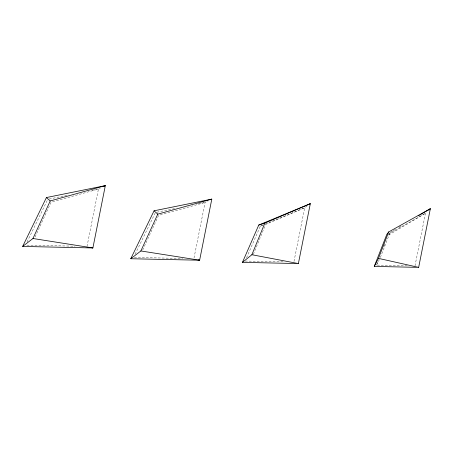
<?xml version="1.0" encoding="UTF-8"?>
<svg xmlns="http://www.w3.org/2000/svg" width="453" height="453" viewBox="0 0 453 453"><rect width="100%" height="100%" fill="white"/><g stroke="black" fill="none" stroke-linecap="round" stroke-linejoin="round"><path stroke-width="0.34" stroke-dasharray="2.27 1.7" d="M87.004 246.438L98.448 189.054L100.323 188.12M193.997 258.023L205.073 202.474L208.131 200.951M293.997 261.392L304.682 207.785L306.936 206.149M414.982 265.911L425.469 213.318L426.936 211.936M380.39 257.463L389.778 233.21L425.469 213.318L388.17 235.311M407.287 265.741L376.505 265.084L378.029 261.2M383.861 246.313L384.62 244.371M253.335 254.382L265.605 224.478L304.682 207.785L265.577 223.986M246.528 257.808L260.362 226.149L264.926 224.258M35.124 236.908L51.042 202.242L98.448 189.054L91.512 190.453M142.718 249.977L158.595 215.407L205.073 202.474L197.485 204.009M27.067 241.936L47.497 199.932M135.119 254.252L155.113 213.148M376.505 265.084L380.141 258.114M388.572 234.784L389.778 233.21M389.84 232.604L396.488 228.686M398.906 227.259L401.33 225.832M260.362 226.149L262.983 225.317M49.196 199.014L67.922 195.226M156.8 212.236L174.728 208.612M26.931 245.147L74.988 246.183M134.286 257.429L182.644 258.465M245.118 261.036L284.677 261.885"/><path stroke-width="0.68" d="M298.38 263.561L310.316 203.691L258.754 225.056L242.446 262.361L298.38 263.561L251.879 254.728L242.446 262.361M418.657 267.366L430.35 208.72L388.697 231.936L386.817 234.388L374.269 266.415L418.657 267.366L378.459 258.38L374.269 266.415M378.459 258.38L388.697 231.936M251.879 254.728L264.852 223.119L310.316 203.691L309.189 204.507M22.65 246.438L32.961 238.505L50.198 200.973L105.323 185.634L92.893 247.944L22.65 246.438L46.433 197.548L105.323 185.634L103.448 186.562M130.758 258.737L140.866 250.956L157.769 214.161L211.806 199.122L199.626 260.215L130.758 258.737L154.077 210.798L211.806 199.122L210.583 199.728M428.883 210.101L430.35 208.72L420.678 214.422M418.255 215.849L419.467 215.135M258.754 225.056L264.852 223.119M140.866 250.956L199.626 260.215L198.346 259.88M32.961 238.505L92.893 247.944L91.585 247.61M154.077 210.798L157.769 214.161M46.433 197.548L50.198 200.973"/></g></svg>
